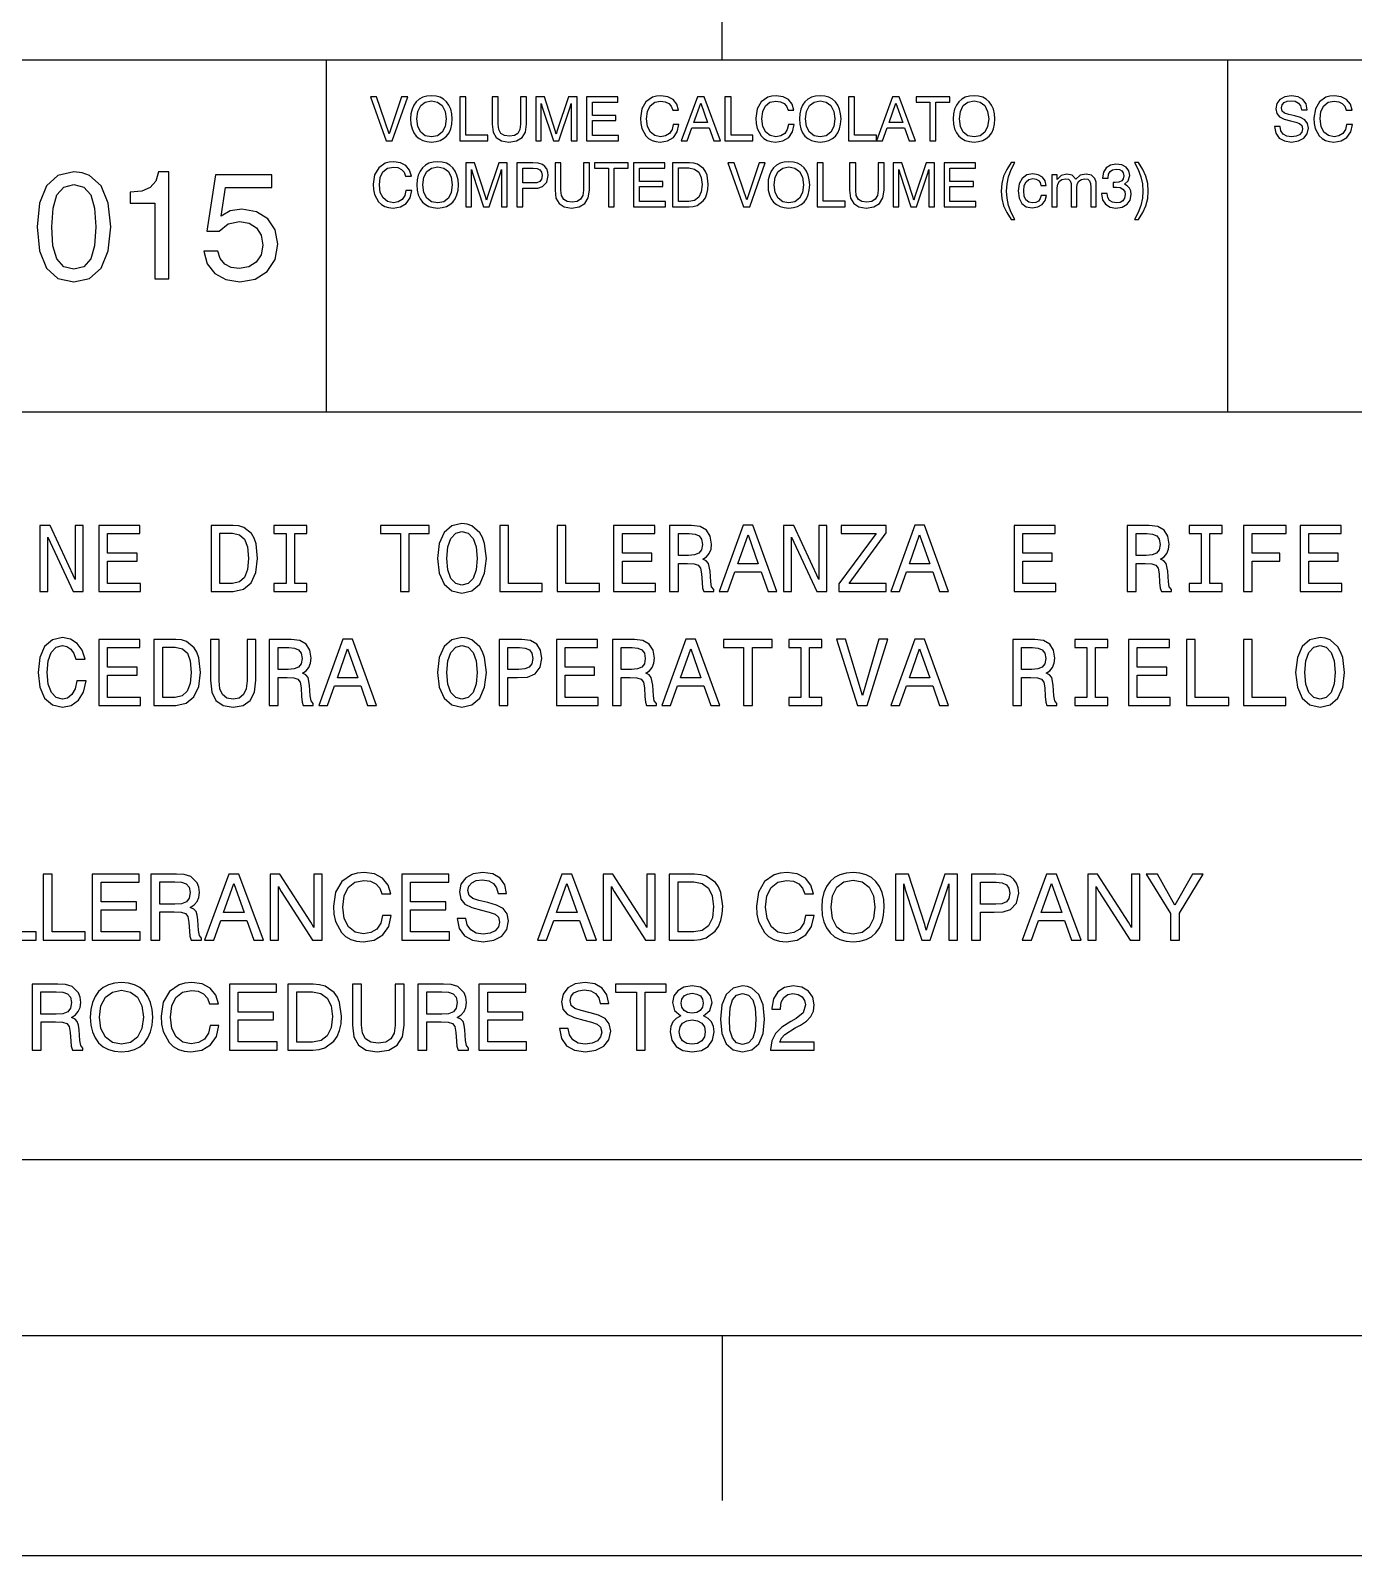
# Model space of a CAD drawing. Extents: x 0 to 420, y 0 to 297.
# Drawn here: x 299.27 to 329.36, y 0 to 34.67 of the extents above; entities that cross this region are included whole.
import ezdxf

# ---------------------------------------------------------------- set-up
doc = ezdxf.new("R2010")
doc.units = 0
doc.layers.get('0').update_dxf_attribs({"linetype": 'CONTINUOUS'})

msp = doc.modelspace()

# ---------------------------------------------------------------- linework, layer by layer
at = {"color": 0}
for p, q in [((315, 34), (315, 67)), ((215, 34), (415, 34)), ((306, 26), (306, 34)), ((326.5, 26), (326.5, 34)), ((215, 26), (359, 26)), ((215, 9), (415, 9)), ((5, 5), (415, 5)), ((215, 5), (415, 5)), ((315, 5), (315, 1.25)), ((0, 0), (420, 0))]:
    msp.add_line(p, q, dxfattribs=at)
for points in [[(307.356, 32.161), (307.498, 32.161), (307.85, 33.161), (307.708, 33.161), (307.428, 32.323), (307.14, 33.161), (307, 33.161)], [(307.914, 32.66), (307.921, 32.54), (307.946, 32.436), (307.986, 32.346), (308.04, 32.271), (308.108, 32.211), (308.189, 32.168), (308.282, 32.143), (308.388, 32.133), (308.492, 32.143), (308.586, 32.168), (308.666, 32.211), (308.734, 32.271), (308.789, 32.346), (308.828, 32.436), (308.851, 32.54), (308.861, 32.66), (308.853, 32.778), (308.828, 32.882), (308.787, 32.973), (308.734, 33.048), (308.666, 33.108), (308.586, 33.151), (308.492, 33.177), (308.388, 33.187), (308.282, 33.177), (308.189, 33.151), (308.108, 33.108), (308.04, 33.048), (307.986, 32.973), (307.946, 32.882), (307.921, 32.778)], [(308.054, 32.66), (308.077, 32.832), (308.143, 32.962), (308.249, 33.041), (308.388, 33.069), (308.526, 33.041), (308.631, 32.962), (308.697, 32.832), (308.72, 32.66), (308.697, 32.486), (308.631, 32.357), (308.526, 32.277), (308.388, 32.251), (308.249, 32.277), (308.143, 32.357), (308.077, 32.486)], [(309.032, 32.161), (309.668, 32.161), (309.668, 32.287), (309.17, 32.287), (309.17, 33.161), (309.032, 33.161)], [(309.771, 32.54), (309.793, 32.361), (309.864, 32.234), (309.981, 32.159), (310.146, 32.133), (310.321, 32.159), (310.449, 32.236), (310.527, 32.362), (310.554, 32.54), (310.554, 33.161), (310.417, 33.161), (310.417, 32.539), (310.401, 32.417), (310.353, 32.332), (310.274, 32.28), (310.161, 32.264), (310.047, 32.28), (309.968, 32.33), (309.921, 32.417), (309.907, 32.539), (309.907, 33.161), (309.771, 33.161)], [(310.887, 33.013), (310.91, 32.926), (311.161, 32.161), (311.289, 32.161), (311.547, 32.926), (311.57, 33.013), (311.57, 32.161), (311.702, 32.161), (311.702, 33.161), (311.508, 33.161), (311.25, 32.396), (311.228, 32.314), (311.204, 32.396), (310.957, 33.161), (310.762, 33.161), (310.762, 32.161), (310.887, 32.161)], [(311.917, 32.161), (312.641, 32.161), (312.641, 32.286), (312.051, 32.286), (312.051, 32.621), (312.586, 32.621), (312.586, 32.738), (312.051, 32.738), (312.051, 33.037), (312.63, 33.037), (312.63, 33.161), (311.917, 33.161)], [(313.886, 32.532), (313.861, 32.417), (313.801, 32.329), (313.712, 32.273), (313.601, 32.254), (313.47, 32.282), (313.37, 32.362), (313.305, 32.49), (313.282, 32.659), (313.303, 32.831), (313.366, 32.959), (313.466, 33.038), (313.602, 33.066), (313.705, 33.052), (313.787, 33.012), (313.844, 32.948), (313.878, 32.86), (314.011, 32.86), (313.971, 32.995), (313.886, 33.098), (313.764, 33.163), (313.608, 33.187), (313.505, 33.177), (313.414, 33.151), (313.268, 33.048), (313.175, 32.887), (313.143, 32.675), (313.15, 32.553), (313.174, 32.444), (313.264, 32.275), (313.328, 32.213), (313.406, 32.169), (313.494, 32.143), (313.594, 32.133), (313.761, 32.161), (313.893, 32.24), (313.981, 32.366), (314.018, 32.532)], [(314.067, 32.161), (314.207, 32.161), (314.314, 32.46), (314.708, 32.46), (314.814, 32.161), (314.961, 32.161), (314.588, 33.161), (314.438, 33.161)], [(314.356, 32.576), (314.513, 33.017), (314.668, 32.576)], [(315.064, 32.161), (315.7, 32.161), (315.7, 32.287), (315.202, 32.287), (315.202, 33.161), (315.064, 33.161)], [(316.508, 32.532), (316.483, 32.417), (316.423, 32.329), (316.334, 32.273), (316.223, 32.254), (316.092, 32.282), (315.992, 32.362), (315.926, 32.49), (315.904, 32.659), (315.925, 32.831), (315.987, 32.959), (316.088, 33.038), (316.224, 33.066), (316.327, 33.052), (316.409, 33.012), (316.466, 32.948), (316.499, 32.86), (316.633, 32.86), (316.592, 32.995), (316.508, 33.098), (316.385, 33.163), (316.229, 33.187), (316.127, 33.177), (316.036, 33.151), (315.89, 33.048), (315.797, 32.887), (315.765, 32.675), (315.772, 32.553), (315.796, 32.444), (315.886, 32.275), (315.95, 32.213), (316.028, 32.169), (316.115, 32.143), (316.216, 32.133), (316.382, 32.161), (316.515, 32.24), (316.602, 32.366), (316.64, 32.532)], [(316.757, 32.66), (316.764, 32.54), (316.789, 32.436), (316.829, 32.346), (316.883, 32.271), (316.951, 32.211), (317.032, 32.168), (317.125, 32.143), (317.231, 32.133), (317.335, 32.143), (317.428, 32.168), (317.509, 32.211), (317.577, 32.271), (317.631, 32.346), (317.67, 32.436), (317.694, 32.54), (317.704, 32.66), (317.695, 32.778), (317.67, 32.882), (317.63, 32.973), (317.577, 33.048), (317.509, 33.108), (317.428, 33.151), (317.335, 33.177), (317.231, 33.187), (317.125, 33.177), (317.032, 33.151), (316.951, 33.108), (316.883, 33.048), (316.829, 32.973), (316.789, 32.882), (316.764, 32.778)], [(316.897, 32.66), (316.919, 32.832), (316.986, 32.962), (317.092, 33.041), (317.231, 33.069), (317.369, 33.041), (317.474, 32.962), (317.54, 32.832), (317.563, 32.66), (317.54, 32.486), (317.474, 32.357), (317.369, 32.277), (317.231, 32.251), (317.092, 32.277), (316.986, 32.357), (316.919, 32.486)], [(317.875, 32.161), (318.51, 32.161), (318.51, 32.287), (318.013, 32.287), (318.013, 33.161), (317.875, 33.161)], [(318.508, 32.161), (318.648, 32.161), (318.755, 32.46), (319.149, 32.46), (319.255, 32.161), (319.402, 32.161), (319.029, 33.161), (318.879, 33.161)], [(318.797, 32.576), (318.954, 33.017), (319.108, 32.576)], [(319.726, 32.161), (319.862, 32.161), (319.862, 33.04), (320.178, 33.04), (320.178, 33.161), (319.41, 33.161), (319.41, 33.04), (319.726, 33.04)], [(320.256, 32.66), (320.263, 32.54), (320.288, 32.436), (320.328, 32.346), (320.382, 32.271), (320.451, 32.211), (320.531, 32.168), (320.624, 32.143), (320.73, 32.133), (320.835, 32.143), (320.928, 32.168), (321.008, 32.211), (321.077, 32.271), (321.131, 32.346), (321.17, 32.436), (321.193, 32.54), (321.203, 32.66), (321.195, 32.778), (321.17, 32.882), (321.129, 32.973), (321.077, 33.048), (321.008, 33.108), (320.928, 33.151), (320.835, 33.177), (320.73, 33.187), (320.624, 33.177), (320.531, 33.151), (320.451, 33.108), (320.382, 33.048), (320.328, 32.973), (320.288, 32.882), (320.263, 32.778)], [(320.396, 32.66), (320.419, 32.832), (320.485, 32.962), (320.591, 33.041), (320.73, 33.069), (320.868, 33.041), (320.974, 32.962), (321.039, 32.832), (321.063, 32.66), (321.039, 32.486), (320.974, 32.357), (320.868, 32.277), (320.73, 32.251), (320.591, 32.277), (320.485, 32.357), (320.419, 32.486)], [(327.561, 32.49), (327.592, 32.337), (327.67, 32.226), (327.791, 32.158), (327.953, 32.134), (328.113, 32.158), (328.234, 32.22), (328.311, 32.319), (328.337, 32.45), (328.315, 32.558), (328.255, 32.64), (328.155, 32.692), (328.026, 32.728), (327.889, 32.76), (327.795, 32.792), (327.739, 32.838), (327.723, 32.914), (327.736, 32.978), (327.781, 33.03), (327.849, 33.062), (327.942, 33.074), (328.037, 33.061), (328.109, 33.02), (328.156, 32.955), (328.179, 32.867), (328.308, 32.867), (328.282, 33.001), (328.211, 33.101), (328.099, 33.165), (327.951, 33.187), (327.802, 33.165), (327.689, 33.104), (327.617, 33.01), (327.593, 32.891), (327.614, 32.781), (327.677, 32.706), (327.782, 32.654), (327.928, 32.614), (328.047, 32.583), (328.133, 32.553), (328.184, 32.507), (328.202, 32.435), (328.184, 32.36), (328.136, 32.301), (328.058, 32.265), (327.952, 32.252), (327.845, 32.268), (327.764, 32.316), (327.711, 32.39), (327.692, 32.49)], [(329.205, 32.532), (329.18, 32.417), (329.12, 32.329), (329.031, 32.273), (328.92, 32.254), (328.789, 32.282), (328.689, 32.362), (328.624, 32.49), (328.602, 32.659), (328.622, 32.831), (328.685, 32.959), (328.785, 33.038), (328.921, 33.066), (329.024, 33.052), (329.106, 33.012), (329.163, 32.948), (329.197, 32.86), (329.33, 32.86), (329.29, 32.995), (329.205, 33.098), (329.083, 33.163), (328.927, 33.187), (328.824, 33.177), (328.734, 33.151), (328.588, 33.048), (328.494, 32.887), (328.462, 32.675), (328.469, 32.553), (328.493, 32.444), (328.583, 32.275), (328.647, 32.213), (328.725, 32.169), (328.813, 32.143), (328.913, 32.133), (329.08, 32.161), (329.212, 32.24), (329.3, 32.366), (329.337, 32.532)], [(307.807, 31.032), (307.782, 30.917), (307.722, 30.829), (307.633, 30.773), (307.522, 30.754), (307.391, 30.782), (307.291, 30.862), (307.225, 30.99), (307.203, 31.159), (307.224, 31.331), (307.286, 31.459), (307.387, 31.538), (307.523, 31.566), (307.626, 31.552), (307.708, 31.512), (307.765, 31.448), (307.798, 31.36), (307.932, 31.36), (307.892, 31.495), (307.807, 31.598), (307.684, 31.663), (307.529, 31.687), (307.426, 31.677), (307.335, 31.651), (307.189, 31.548), (307.096, 31.387), (307.064, 31.175), (307.071, 31.053), (307.095, 30.944), (307.185, 30.775), (307.249, 30.713), (307.327, 30.669), (307.414, 30.643), (307.515, 30.633), (307.681, 30.661), (307.814, 30.74), (307.901, 30.866), (307.939, 31.032)], [(308.056, 31.16), (308.063, 31.04), (308.088, 30.936), (308.128, 30.846), (308.182, 30.771), (308.25, 30.711), (308.331, 30.668), (308.424, 30.643), (308.53, 30.633), (308.634, 30.643), (308.727, 30.668), (308.808, 30.711), (308.876, 30.771), (308.93, 30.846), (308.969, 30.936), (308.993, 31.04), (309.003, 31.16), (308.994, 31.278), (308.969, 31.382), (308.929, 31.473), (308.876, 31.548), (308.808, 31.608), (308.727, 31.651), (308.634, 31.677), (308.53, 31.687), (308.424, 31.677), (308.331, 31.651), (308.25, 31.608), (308.182, 31.548), (308.128, 31.473), (308.088, 31.382), (308.063, 31.278)], [(308.196, 31.16), (308.218, 31.332), (308.285, 31.462), (308.391, 31.541), (308.53, 31.569), (308.668, 31.541), (308.773, 31.462), (308.839, 31.332), (308.862, 31.16), (308.839, 30.986), (308.773, 30.857), (308.668, 30.777), (308.53, 30.751), (308.391, 30.777), (308.285, 30.857), (308.218, 30.986)], [(309.299, 31.513), (309.321, 31.426), (309.573, 30.661), (309.701, 30.661), (309.958, 31.426), (309.982, 31.513), (309.982, 30.661), (310.114, 30.661), (310.114, 31.661), (309.919, 31.661), (309.662, 30.896), (309.64, 30.814), (309.616, 30.896), (309.369, 31.661), (309.174, 31.661), (309.174, 30.661), (309.299, 30.661)], [(310.328, 30.661), (310.465, 30.661), (310.465, 31.082), (310.67, 31.082), (310.807, 31.088), (310.915, 31.122), (311.01, 31.223), (311.043, 31.371), (311.033, 31.453), (311.01, 31.524), (310.969, 31.581), (310.917, 31.623), (310.814, 31.654), (310.697, 31.661), (310.328, 31.661)], [(311.199, 31.04), (311.221, 30.861), (311.292, 30.734), (311.409, 30.659), (311.574, 30.633), (311.75, 30.659), (311.878, 30.736), (311.956, 30.862), (311.982, 31.04), (311.982, 31.661), (311.846, 31.661), (311.846, 31.039), (311.829, 30.917), (311.782, 30.832), (311.702, 30.78), (311.59, 30.764), (311.476, 30.78), (311.396, 30.83), (311.349, 30.917), (311.335, 31.039), (311.335, 31.661), (311.199, 31.661)], [(312.412, 30.661), (312.548, 30.661), (312.548, 31.54), (312.864, 31.54), (312.864, 31.661), (312.096, 31.661), (312.096, 31.54), (312.412, 31.54)], [(312.985, 30.661), (313.709, 30.661), (313.709, 30.786), (313.12, 30.786), (313.12, 31.121), (313.654, 31.121), (313.654, 31.238), (313.12, 31.238), (313.12, 31.537), (313.698, 31.537), (313.698, 31.661), (312.985, 31.661)], [(313.873, 30.661), (314.249, 30.661), (314.345, 30.669), (314.431, 30.694), (314.569, 30.794), (314.619, 30.868), (314.655, 30.955), (314.677, 31.058), (314.686, 31.175), (314.656, 31.382), (314.622, 31.466), (314.574, 31.535), (314.44, 31.629), (314.353, 31.652), (314.255, 31.661), (313.873, 31.661)], [(315.487, 30.661), (315.629, 30.661), (315.981, 31.661), (315.839, 31.661), (315.559, 30.823), (315.271, 31.661), (315.131, 31.661)], [(316.044, 31.16), (316.051, 31.04), (316.077, 30.936), (316.117, 30.846), (316.171, 30.771), (316.239, 30.711), (316.32, 30.668), (316.413, 30.643), (316.519, 30.633), (316.623, 30.643), (316.716, 30.668), (316.797, 30.711), (316.865, 30.771), (316.919, 30.846), (316.958, 30.936), (316.982, 31.04), (316.992, 31.16), (316.983, 31.278), (316.958, 31.382), (316.918, 31.473), (316.865, 31.548), (316.797, 31.608), (316.716, 31.651), (316.623, 31.677), (316.519, 31.687), (316.413, 31.677), (316.32, 31.651), (316.239, 31.608), (316.171, 31.548), (316.117, 31.473), (316.077, 31.382), (316.051, 31.278)], [(316.185, 31.16), (316.207, 31.332), (316.274, 31.462), (316.38, 31.541), (316.519, 31.569), (316.656, 31.541), (316.762, 31.462), (316.828, 31.332), (316.851, 31.16), (316.828, 30.986), (316.762, 30.857), (316.656, 30.777), (316.519, 30.751), (316.38, 30.777), (316.274, 30.857), (316.207, 30.986)], [(317.163, 30.661), (317.798, 30.661), (317.798, 30.787), (317.3, 30.787), (317.3, 31.661), (317.163, 31.661)], [(317.901, 31.04), (317.923, 30.861), (317.994, 30.734), (318.111, 30.659), (318.277, 30.633), (318.452, 30.659), (318.58, 30.736), (318.658, 30.862), (318.684, 31.04), (318.684, 31.661), (318.548, 31.661), (318.548, 31.039), (318.531, 30.917), (318.484, 30.832), (318.405, 30.78), (318.292, 30.764), (318.178, 30.78), (318.099, 30.83), (318.051, 30.917), (318.038, 31.039), (318.038, 31.661), (317.901, 31.661)], [(319.018, 31.513), (319.04, 31.426), (319.292, 30.661), (319.42, 30.661), (319.677, 31.426), (319.701, 31.513), (319.701, 30.661), (319.833, 30.661), (319.833, 31.661), (319.638, 31.661), (319.381, 30.896), (319.359, 30.814), (319.335, 30.896), (319.088, 31.661), (318.893, 31.661), (318.893, 30.661), (319.018, 30.661)], [(320.047, 30.661), (320.772, 30.661), (320.772, 30.786), (320.182, 30.786), (320.182, 31.121), (320.716, 31.121), (320.716, 31.238), (320.182, 31.238), (320.182, 31.537), (320.761, 31.537), (320.761, 31.661), (320.047, 31.661)], [(321.573, 30.373), (321.661, 30.373), (321.577, 30.534), (321.517, 30.694), (321.481, 30.855), (321.47, 31.021), (321.481, 31.185), (321.517, 31.346), (321.577, 31.508), (321.661, 31.669), (321.573, 31.669), (321.473, 31.513), (321.402, 31.355), (321.359, 31.192), (321.346, 31.021), (321.36, 30.848), (321.402, 30.686), (321.473, 30.529)], [(323.633, 30.964), (323.633, 30.957), (323.655, 30.822), (323.72, 30.72), (323.823, 30.656), (323.958, 30.633), (324.103, 30.655), (324.211, 30.718), (324.281, 30.814), (324.306, 30.94), (324.295, 31.022), (324.266, 31.089), (324.216, 31.14), (324.149, 31.178), (324.239, 31.253), (324.27, 31.373), (324.249, 31.481), (324.189, 31.563), (324.09, 31.615), (323.958, 31.633), (323.833, 31.611), (323.737, 31.548), (323.676, 31.449), (323.655, 31.32), (323.655, 31.313), (323.779, 31.313), (323.79, 31.402), (323.825, 31.466), (323.883, 31.505), (323.965, 31.519), (324.038, 31.508), (324.092, 31.478), (324.124, 31.431), (324.136, 31.367), (324.124, 31.296), (324.088, 31.25), (324.025, 31.224), (323.939, 31.217), (323.897, 31.218), (323.897, 31.108), (323.967, 31.111), (324.054, 31.099), (324.118, 31.065), (324.157, 31.011), (324.171, 30.94), (324.156, 30.86), (324.117, 30.8), (324.051, 30.762), (323.967, 30.75), (323.879, 30.764), (323.815, 30.804), (323.775, 30.872), (323.759, 30.964)], [(324.469, 30.373), (324.567, 30.529), (324.638, 30.686), (324.68, 30.848), (324.694, 31.021), (324.68, 31.192), (324.638, 31.355), (324.567, 31.513), (324.469, 31.669), (324.381, 31.669), (324.463, 31.508), (324.523, 31.346), (324.559, 31.185), (324.572, 31.021), (324.559, 30.855), (324.523, 30.694), (324.463, 30.534), (324.381, 30.373)], [(299.419, 30.205), (299.472, 29.659), (299.631, 29.27), (299.892, 29.033), (300.254, 28.957), (300.612, 29.033), (300.876, 29.27), (301.036, 29.659), (301.092, 30.205), (301.036, 30.748), (300.876, 31.137), (300.612, 31.373), (300.445, 31.436), (300.254, 31.457), (299.892, 31.377), (299.631, 31.137), (299.472, 30.748)], [(302.1, 29.026), (302.417, 29.026), (302.417, 31.457), (302.18, 31.457), (302.118, 31.245), (301.992, 31.102), (301.801, 31.019), (301.537, 30.991), (301.537, 30.744), (302.1, 30.744)], [(303.213, 29.656), (303.289, 29.367), (303.463, 29.148), (303.714, 29.009), (304.03, 28.957), (304.381, 29.019), (304.652, 29.19), (304.83, 29.461), (304.892, 29.809), (304.833, 30.136), (304.666, 30.386), (304.409, 30.549), (304.072, 30.608), (303.811, 30.567), (303.606, 30.452), (303.703, 31.102), (304.76, 31.102), (304.76, 31.387), (303.474, 31.387), (303.282, 30.108), (303.561, 30.108), (303.762, 30.271), (304.02, 30.33), (304.242, 30.292), (304.409, 30.184), (304.517, 30.014), (304.555, 29.791), (304.513, 29.572), (304.405, 29.402), (304.235, 29.294), (304.016, 29.256), (303.832, 29.28), (303.689, 29.36), (303.585, 29.485), (303.533, 29.656)], [(310.465, 31.203), (310.465, 31.538), (310.702, 31.538), (310.793, 31.529), (310.855, 31.501), (310.893, 31.449), (310.905, 31.371), (310.893, 31.289), (310.854, 31.238), (310.787, 31.21), (310.693, 31.203)], [(314.243, 31.545), (314.373, 31.52), (314.467, 31.448), (314.526, 31.33), (314.547, 31.168), (314.527, 31), (314.469, 30.879), (314.374, 30.807), (314.243, 30.783), (314.01, 30.783), (314.01, 31.545)], [(322.253, 31.146), (322.374, 31.146), (322.349, 31.255), (322.286, 31.339), (322.191, 31.392), (322.067, 31.412), (321.928, 31.385), (321.822, 31.309), (321.755, 31.186), (321.733, 31.022), (321.754, 30.86), (321.818, 30.74), (321.919, 30.663), (322.053, 30.638), (322.182, 30.658), (322.281, 30.713), (322.346, 30.803), (322.376, 30.922), (322.259, 30.922), (322.235, 30.847), (322.195, 30.793), (322.135, 30.759), (322.058, 30.75), (321.974, 30.766), (321.911, 30.821), (321.872, 30.907), (321.86, 31.026), (321.873, 31.145), (321.914, 31.231), (321.979, 31.284), (322.067, 31.302), (322.142, 31.291), (322.199, 31.26), (322.236, 31.211)], [(323.387, 30.661), (323.509, 30.661), (323.509, 31.118), (323.505, 31.223), (323.48, 31.307), (323.401, 31.38), (323.277, 31.406), (323.146, 31.378), (323.043, 31.292), (322.96, 31.378), (322.844, 31.406), (322.714, 31.376), (322.618, 31.285), (322.618, 31.388), (322.501, 31.388), (322.501, 30.661), (322.623, 30.661), (322.623, 31.09), (322.636, 31.178), (322.672, 31.243), (322.73, 31.284), (322.809, 31.299), (322.876, 31.287), (322.917, 31.252), (322.937, 31.192), (322.943, 31.108), (322.943, 30.661), (323.067, 30.661), (323.067, 31.09), (323.079, 31.178), (323.115, 31.245), (323.174, 31.285), (323.253, 31.299), (323.32, 31.287), (323.36, 31.252), (323.381, 31.192), (323.387, 31.108)], [(299.753, 30.205), (299.781, 30.629), (299.868, 30.932), (300.024, 31.109), (300.254, 31.172), (300.483, 31.109), (300.64, 30.932), (300.727, 30.629), (300.755, 30.205), (300.727, 29.777), (300.64, 29.478), (300.483, 29.298), (300.254, 29.242), (300.024, 29.298), (299.868, 29.478), (299.777, 29.777)], [(299.482, 21.919), (299.661, 21.919), (299.661, 23.148), (300.236, 21.919), (300.468, 21.919), (300.468, 23.419), (300.286, 23.419), (300.286, 22.189), (299.718, 23.419), (299.482, 23.419)], [(300.822, 21.919), (301.773, 21.919), (301.773, 22.1), (301.021, 22.1), (301.021, 22.608), (301.691, 22.608), (301.691, 22.787), (301.021, 22.787), (301.021, 23.237), (301.756, 23.237), (301.756, 23.419), (300.822, 23.419)], [(303.876, 23.419), (303.377, 23.419), (303.377, 21.919), (303.876, 21.919), (304.112, 21.966), (304.287, 22.111), (304.395, 22.347), (304.434, 22.669), (304.399, 22.997), (304.356, 23.127), (304.295, 23.231), (304.12, 23.371), (304.006, 23.406)], [(303.861, 23.239), (304.025, 23.207), (304.138, 23.107), (304.205, 22.93), (304.226, 22.669), (304.202, 22.416), (304.135, 22.238), (304.021, 22.133), (303.861, 22.098), (303.578, 22.098), (303.578, 23.239)], [(305.08, 22.1), (304.803, 22.1), (304.803, 21.919), (305.555, 21.919), (305.555, 22.1), (305.279, 22.1), (305.279, 23.237), (305.555, 23.237), (305.555, 23.419), (304.803, 23.419), (304.803, 23.237), (305.08, 23.237)], [(307.682, 21.919), (307.881, 21.919), (307.881, 23.237), (308.335, 23.237), (308.335, 23.419), (307.226, 23.419), (307.226, 23.237), (307.682, 23.237)], [(308.527, 22.669), (308.566, 22.331), (308.679, 22.083), (308.854, 21.929), (309.083, 21.878), (309.31, 21.929), (309.487, 22.083), (309.597, 22.331), (309.638, 22.669), (309.597, 23.004), (309.55, 23.14), (309.487, 23.252), (309.31, 23.406), (309.202, 23.445), (309.083, 23.46), (308.852, 23.406), (308.677, 23.254), (308.566, 23.006)], [(308.735, 22.669), (308.759, 22.93), (308.83, 23.122), (308.94, 23.239), (309.083, 23.28), (309.223, 23.239), (309.334, 23.12), (309.405, 22.928), (309.431, 22.669), (309.405, 22.407), (309.334, 22.215), (309.223, 22.098), (309.083, 22.059), (308.94, 22.098), (308.83, 22.215), (308.759, 22.405)], [(309.945, 21.919), (310.909, 21.919), (310.909, 22.1), (310.144, 22.1), (310.144, 23.419), (309.945, 23.419)], [(311.246, 21.919), (312.21, 21.919), (312.21, 22.1), (311.445, 22.1), (311.445, 23.419), (311.246, 23.419)], [(312.532, 21.919), (313.483, 21.919), (313.483, 22.1), (312.731, 22.1), (312.731, 22.608), (313.401, 22.608), (313.401, 22.787), (312.731, 22.787), (312.731, 23.237), (313.466, 23.237), (313.466, 23.419), (312.532, 23.419)], [(313.805, 21.919), (314.006, 21.919), (314.006, 22.552), (314.212, 22.552), (314.363, 22.545), (314.458, 22.515), (314.51, 22.444), (314.532, 22.316), (314.543, 22.122), (314.555, 21.994), (314.581, 21.919), (314.808, 21.919), (314.808, 21.96), (314.759, 22.02), (314.741, 22.133), (314.726, 22.375), (314.689, 22.554), (314.64, 22.61), (314.562, 22.651), (314.648, 22.705), (314.709, 22.781), (314.748, 22.876), (314.761, 22.991), (314.731, 23.172), (314.644, 23.308), (314.501, 23.39), (314.307, 23.419), (313.805, 23.419)], [(314.251, 23.235), (314.383, 23.222), (314.475, 23.181), (314.534, 23.105), (314.553, 22.986), (314.532, 22.861), (314.473, 22.785), (314.374, 22.746), (314.238, 22.736), (314.006, 22.736), (314.006, 23.235)], [(314.932, 21.919), (315.13, 21.919), (315.288, 22.36), (315.887, 22.36), (316.045, 21.919), (316.248, 21.919), (315.699, 23.421), (315.478, 23.421)], [(316.397, 21.919), (316.576, 21.919), (316.576, 23.148), (317.151, 21.919), (317.383, 21.919), (317.383, 23.419), (317.201, 23.419), (317.201, 22.189), (316.633, 23.419), (316.397, 23.419)], [(317.653, 21.919), (318.729, 21.919), (318.729, 22.1), (317.89, 22.1), (318.729, 23.248), (318.729, 23.419), (317.711, 23.419), (317.711, 23.237), (318.504, 23.237), (317.653, 22.091)], [(318.835, 21.919), (319.034, 21.919), (319.192, 22.36), (319.79, 22.36), (319.948, 21.919), (320.151, 21.919), (319.602, 23.421), (319.382, 23.421)], [(321.64, 21.919), (322.591, 21.919), (322.591, 22.1), (321.839, 22.1), (321.839, 22.608), (322.509, 22.608), (322.509, 22.787), (321.839, 22.787), (321.839, 23.237), (322.574, 23.237), (322.574, 23.419), (321.64, 23.419)], [(324.215, 21.919), (324.416, 21.919), (324.416, 22.552), (324.621, 22.552), (324.772, 22.545), (324.867, 22.515), (324.919, 22.444), (324.941, 22.316), (324.952, 22.122), (324.965, 21.994), (324.991, 21.919), (325.218, 21.919), (325.218, 21.96), (325.168, 22.02), (325.151, 22.133), (325.135, 22.375), (325.099, 22.554), (325.049, 22.61), (324.971, 22.651), (325.058, 22.705), (325.118, 22.781), (325.157, 22.876), (325.17, 22.991), (325.14, 23.172), (325.053, 23.308), (324.911, 23.39), (324.716, 23.419), (324.215, 23.419)], [(324.66, 23.235), (324.792, 23.222), (324.885, 23.181), (324.943, 23.105), (324.963, 22.986), (324.941, 22.861), (324.883, 22.785), (324.783, 22.746), (324.647, 22.736), (324.416, 22.736), (324.416, 23.235)], [(325.898, 22.1), (325.622, 22.1), (325.622, 21.919), (326.374, 21.919), (326.374, 22.1), (326.097, 22.1), (326.097, 23.237), (326.374, 23.237), (326.374, 23.419), (325.622, 23.419), (325.622, 23.237), (325.898, 23.237)], [(326.856, 21.919), (327.057, 21.919), (327.057, 22.608), (327.688, 22.608), (327.688, 22.787), (327.057, 22.787), (327.057, 23.237), (327.833, 23.237), (327.833, 23.419), (326.856, 23.419)], [(328.146, 21.919), (329.097, 21.919), (329.097, 22.1), (328.345, 22.1), (328.345, 22.608), (329.015, 22.608), (329.015, 22.787), (328.345, 22.787), (328.345, 23.237), (329.08, 23.237), (329.08, 23.419), (328.146, 23.419)], [(315.357, 22.543), (315.589, 23.205), (315.82, 22.543)], [(319.261, 22.543), (319.492, 23.205), (319.723, 22.543)], [(300.325, 19.885), (300.282, 19.703), (300.21, 19.573), (300.111, 19.494), (299.994, 19.468), (299.854, 19.506), (299.744, 19.623), (299.67, 19.813), (299.646, 20.077), (299.67, 20.339), (299.741, 20.531), (299.852, 20.648), (299.994, 20.689), (300.098, 20.667), (300.187, 20.607), (300.256, 20.509), (300.303, 20.375), (300.509, 20.375), (300.444, 20.581), (300.331, 20.736), (300.178, 20.834), (299.994, 20.868), (299.765, 20.814), (299.59, 20.663), (299.478, 20.414), (299.439, 20.077), (299.478, 19.74), (299.59, 19.491), (299.765, 19.338), (299.994, 19.286), (300.195, 19.327), (300.357, 19.442), (300.472, 19.63), (300.532, 19.885)], [(300.822, 19.327), (301.773, 19.327), (301.773, 19.509), (301.021, 19.509), (301.021, 20.017), (301.691, 20.017), (301.691, 20.196), (301.021, 20.196), (301.021, 20.646), (301.756, 20.646), (301.756, 20.827), (300.822, 20.827)], [(302.575, 20.827), (302.076, 20.827), (302.076, 19.327), (302.575, 19.327), (302.811, 19.375), (302.986, 19.519), (303.094, 19.755), (303.133, 20.077), (303.098, 20.406), (303.055, 20.535), (302.994, 20.639), (302.819, 20.78), (302.705, 20.814)], [(303.362, 19.898), (303.392, 19.628), (303.487, 19.435), (303.647, 19.325), (303.878, 19.286), (304.107, 19.325), (304.267, 19.435), (304.362, 19.625), (304.395, 19.898), (304.395, 20.827), (304.194, 20.827), (304.194, 19.887), (304.174, 19.703), (304.116, 19.571), (304.017, 19.494), (303.878, 19.468), (303.736, 19.494), (303.636, 19.571), (303.578, 19.701), (303.561, 19.887), (303.561, 20.827), (303.362, 20.827)], [(304.697, 19.327), (304.898, 19.327), (304.898, 19.96), (305.104, 19.96), (305.255, 19.954), (305.35, 19.924), (305.402, 19.852), (305.424, 19.725), (305.434, 19.53), (305.447, 19.403), (305.473, 19.327), (305.7, 19.327), (305.7, 19.368), (305.651, 19.429), (305.633, 19.541), (305.618, 19.783), (305.581, 19.963), (305.532, 20.019), (305.454, 20.06), (305.54, 20.114), (305.601, 20.189), (305.64, 20.285), (305.653, 20.399), (305.622, 20.581), (305.536, 20.717), (305.393, 20.799), (305.199, 20.827), (304.697, 20.827)], [(305.823, 19.327), (306.022, 19.327), (306.18, 19.768), (306.779, 19.768), (306.937, 19.327), (307.14, 19.327), (306.591, 20.829), (306.37, 20.829)], [(308.527, 20.077), (308.566, 19.74), (308.679, 19.491), (308.854, 19.338), (309.083, 19.286), (309.31, 19.338), (309.487, 19.491), (309.597, 19.74), (309.638, 20.077), (309.597, 20.412), (309.55, 20.548), (309.487, 20.661), (309.31, 20.814), (309.202, 20.853), (309.083, 20.868), (308.852, 20.814), (308.677, 20.663), (308.566, 20.414)], [(309.928, 19.327), (310.127, 19.327), (310.127, 19.96), (310.347, 19.96), (310.57, 19.971), (310.747, 20.047), (310.862, 20.194), (310.901, 20.395), (310.87, 20.581), (310.784, 20.717), (310.641, 20.799), (310.447, 20.827), (309.928, 20.827)], [(311.231, 19.327), (312.182, 19.327), (312.182, 19.509), (311.43, 19.509), (311.43, 20.017), (312.1, 20.017), (312.1, 20.196), (311.43, 20.196), (311.43, 20.646), (312.165, 20.646), (312.165, 20.827), (311.231, 20.827)], [(312.504, 19.327), (312.705, 19.327), (312.705, 19.96), (312.911, 19.96), (313.062, 19.954), (313.157, 19.924), (313.209, 19.852), (313.231, 19.725), (313.241, 19.53), (313.254, 19.403), (313.28, 19.327), (313.507, 19.327), (313.507, 19.368), (313.457, 19.429), (313.44, 19.541), (313.425, 19.783), (313.388, 19.963), (313.339, 20.019), (313.261, 20.06), (313.347, 20.114), (313.408, 20.189), (313.447, 20.285), (313.46, 20.399), (313.429, 20.581), (313.343, 20.717), (313.2, 20.799), (313.006, 20.827), (312.504, 20.827)], [(313.63, 19.327), (313.829, 19.327), (313.987, 19.768), (314.586, 19.768), (314.743, 19.327), (314.947, 19.327), (314.398, 20.829), (314.177, 20.829)], [(315.489, 19.327), (315.688, 19.327), (315.688, 20.646), (316.142, 20.646), (316.142, 20.827), (315.033, 20.827), (315.033, 20.646), (315.489, 20.646)], [(316.79, 19.509), (316.514, 19.509), (316.514, 19.327), (317.266, 19.327), (317.266, 19.509), (316.989, 19.509), (316.989, 20.646), (317.266, 20.646), (317.266, 20.827), (316.514, 20.827), (316.514, 20.646), (316.79, 20.646)], [(318.567, 20.829), (318.191, 19.552), (317.804, 20.829), (317.599, 20.829), (318.083, 19.327), (318.299, 19.327), (318.772, 20.829)], [(318.835, 19.327), (319.034, 19.327), (319.192, 19.768), (319.79, 19.768), (319.948, 19.327), (320.151, 19.327), (319.602, 20.829), (319.382, 20.829)], [(321.612, 19.327), (321.813, 19.327), (321.813, 19.96), (322.019, 19.96), (322.17, 19.954), (322.265, 19.924), (322.317, 19.852), (322.339, 19.725), (322.349, 19.53), (322.362, 19.403), (322.388, 19.327), (322.615, 19.327), (322.615, 19.368), (322.566, 19.429), (322.548, 19.541), (322.533, 19.783), (322.496, 19.963), (322.447, 20.019), (322.369, 20.06), (322.455, 20.114), (322.516, 20.189), (322.555, 20.285), (322.568, 20.399), (322.537, 20.581), (322.451, 20.717), (322.308, 20.799), (322.114, 20.827), (321.612, 20.827)], [(323.296, 19.509), (323.019, 19.509), (323.019, 19.327), (323.772, 19.327), (323.772, 19.509), (323.495, 19.509), (323.495, 20.646), (323.772, 20.646), (323.772, 20.827), (323.019, 20.827), (323.019, 20.646), (323.296, 20.646)], [(324.243, 19.327), (325.194, 19.327), (325.194, 19.509), (324.442, 19.509), (324.442, 20.017), (325.112, 20.017), (325.112, 20.196), (324.442, 20.196), (324.442, 20.646), (325.177, 20.646), (325.177, 20.827), (324.243, 20.827)], [(325.559, 19.327), (326.523, 19.327), (326.523, 19.509), (325.758, 19.509), (325.758, 20.827), (325.559, 20.827)], [(326.86, 19.327), (327.824, 19.327), (327.824, 19.509), (327.059, 19.509), (327.059, 20.827), (326.86, 20.827)], [(328.045, 20.077), (328.084, 19.74), (328.196, 19.491), (328.371, 19.338), (328.6, 19.286), (328.827, 19.338), (329.004, 19.491), (329.115, 19.74), (329.156, 20.077), (329.115, 20.412), (329.067, 20.548), (329.004, 20.661), (328.827, 20.814), (328.719, 20.853), (328.6, 20.868), (328.369, 20.814), (328.194, 20.663), (328.084, 20.414)], [(302.56, 20.648), (302.724, 20.615), (302.836, 20.516), (302.903, 20.339), (302.925, 20.077), (302.901, 19.824), (302.834, 19.647), (302.72, 19.541), (302.56, 19.506), (302.277, 19.506), (302.277, 20.648)], [(305.143, 20.643), (305.275, 20.63), (305.367, 20.589), (305.426, 20.514), (305.445, 20.395), (305.424, 20.269), (305.365, 20.194), (305.266, 20.155), (305.13, 20.144), (304.898, 20.144), (304.898, 20.643)], [(306.249, 19.952), (306.481, 20.613), (306.712, 19.952)], [(308.735, 20.077), (308.759, 20.339), (308.83, 20.531), (308.94, 20.648), (309.083, 20.689), (309.223, 20.648), (309.334, 20.529), (309.405, 20.336), (309.431, 20.077), (309.405, 19.816), (309.334, 19.623), (309.223, 19.506), (309.083, 19.468), (308.94, 19.506), (308.83, 19.623), (308.759, 19.813)], [(310.393, 20.643), (310.522, 20.63), (310.617, 20.589), (310.674, 20.514), (310.693, 20.395), (310.671, 20.269), (310.613, 20.194), (310.514, 20.155), (310.378, 20.144), (310.127, 20.144), (310.127, 20.643)], [(312.95, 20.643), (313.081, 20.63), (313.174, 20.589), (313.233, 20.514), (313.252, 20.395), (313.231, 20.269), (313.172, 20.194), (313.073, 20.155), (312.937, 20.144), (312.705, 20.144), (312.705, 20.643)], [(314.056, 19.952), (314.287, 20.613), (314.519, 19.952)], [(319.261, 19.952), (319.492, 20.613), (319.723, 19.952)], [(322.058, 20.643), (322.189, 20.63), (322.282, 20.589), (322.341, 20.514), (322.36, 20.395), (322.339, 20.269), (322.28, 20.194), (322.181, 20.155), (322.045, 20.144), (321.813, 20.144), (321.813, 20.643)], [(328.252, 20.077), (328.276, 20.339), (328.347, 20.531), (328.457, 20.648), (328.6, 20.689), (328.741, 20.648), (328.851, 20.529), (328.922, 20.336), (328.948, 20.077), (328.922, 19.816), (328.851, 19.623), (328.741, 19.506), (328.6, 19.468), (328.457, 19.506), (328.347, 19.623), (328.276, 19.813)], [(298.441, 13.991), (299.394, 13.991), (299.394, 14.181), (298.647, 14.181), (298.647, 15.491), (298.441, 15.491)], [(299.557, 13.991), (300.51, 13.991), (300.51, 14.181), (299.764, 14.181), (299.764, 15.491), (299.557, 15.491)], [(300.673, 13.991), (301.76, 13.991), (301.76, 14.179), (300.876, 14.179), (300.876, 14.682), (301.677, 14.682), (301.677, 14.857), (300.876, 14.857), (300.876, 15.305), (301.743, 15.305), (301.743, 15.491), (300.673, 15.491)], [(302.006, 15.491), (302.006, 13.991), (302.209, 13.991), (302.209, 14.634), (302.538, 14.634), (302.697, 14.627), (302.795, 14.596), (302.849, 14.525), (302.872, 14.394), (302.885, 14.197), (302.895, 14.079), (302.924, 13.991), (303.16, 13.991), (303.16, 14.033), (303.11, 14.093), (303.091, 14.208), (303.074, 14.454), (303.06, 14.558), (303.033, 14.64), (302.983, 14.696), (302.903, 14.734), (302.991, 14.79), (303.056, 14.867), (303.095, 14.961), (303.11, 15.076), (303.095, 15.193), (303.06, 15.295), (302.916, 15.439), (302.764, 15.483), (302.588, 15.491)], [(302.207, 15.316), (302.555, 15.316), (302.703, 15.305), (302.812, 15.268), (302.876, 15.195), (302.899, 15.072), (302.876, 14.944), (302.814, 14.863), (302.705, 14.819), (302.555, 14.807), (302.207, 14.807)], [(303.225, 13.991), (303.435, 13.991), (303.596, 14.439), (304.186, 14.439), (304.345, 13.991), (304.566, 13.991), (304.007, 15.491), (303.782, 15.491)], [(303.659, 14.615), (303.894, 15.276), (304.126, 14.615)], [(304.718, 13.991), (304.912, 13.991), (304.912, 15.207), (304.969, 15.097), (305.684, 13.991), (305.905, 13.991), (305.905, 15.491), (305.711, 15.491), (305.711, 14.275), (305.643, 14.402), (304.942, 15.491), (304.718, 15.491)], [(307.274, 14.548), (307.236, 14.375), (307.147, 14.243), (307.013, 14.16), (306.846, 14.131), (306.65, 14.172), (306.5, 14.293), (306.402, 14.485), (306.369, 14.738), (306.4, 14.997), (306.494, 15.188), (306.644, 15.307), (306.848, 15.349), (307.003, 15.328), (307.126, 15.268), (307.211, 15.172), (307.261, 15.04), (307.462, 15.04), (307.401, 15.243), (307.274, 15.397), (307.09, 15.495), (306.857, 15.531), (306.702, 15.516), (306.567, 15.476), (306.348, 15.322), (306.208, 15.08), (306.16, 14.763), (306.17, 14.579), (306.206, 14.417), (306.341, 14.162), (306.437, 14.07), (306.554, 14.003), (306.686, 13.964), (306.836, 13.949), (307.086, 13.991), (307.284, 14.11), (307.416, 14.3), (307.472, 14.548)], [(307.712, 13.991), (308.799, 13.991), (308.799, 14.179), (307.914, 14.179), (307.914, 14.682), (308.716, 14.682), (308.716, 14.857), (307.914, 14.857), (307.914, 15.305), (308.782, 15.305), (308.782, 15.491), (307.712, 15.491)], [(308.976, 14.485), (309.022, 14.256), (309.139, 14.089), (309.321, 13.987), (309.565, 13.951), (309.805, 13.987), (309.986, 14.081), (310.101, 14.229), (310.14, 14.425), (310.107, 14.588), (310.017, 14.711), (309.867, 14.788), (309.673, 14.842), (309.469, 14.89), (309.327, 14.938), (309.243, 15.007), (309.218, 15.122), (309.239, 15.218), (309.306, 15.295), (309.408, 15.343), (309.548, 15.362), (309.69, 15.341), (309.798, 15.28), (309.869, 15.182), (309.903, 15.051), (310.097, 15.051), (310.057, 15.251), (309.951, 15.401), (309.784, 15.497), (309.56, 15.531), (309.337, 15.497), (309.168, 15.405), (309.06, 15.266), (309.024, 15.086), (309.056, 14.921), (309.15, 14.809), (309.308, 14.732), (309.527, 14.671), (309.704, 14.625), (309.834, 14.579), (309.911, 14.51), (309.938, 14.402), (309.911, 14.289), (309.838, 14.202), (309.721, 14.147), (309.563, 14.129), (309.402, 14.152), (309.281, 14.225), (309.202, 14.335), (309.172, 14.485)], [(310.798, 13.991), (311.008, 13.991), (311.169, 14.439), (311.759, 14.439), (311.918, 13.991), (312.139, 13.991), (311.58, 15.491), (311.355, 15.491)], [(311.232, 14.615), (311.467, 15.276), (311.699, 14.615)], [(312.291, 13.991), (312.485, 13.991), (312.485, 15.207), (312.542, 15.097), (313.257, 13.991), (313.478, 13.991), (313.478, 15.491), (313.284, 15.491), (313.284, 14.275), (313.216, 14.402), (312.515, 15.491), (312.291, 15.491)], [(313.798, 13.991), (314.361, 13.991), (314.505, 14.003), (314.634, 14.041), (314.841, 14.191), (314.916, 14.302), (314.97, 14.433), (315.003, 14.588), (315.016, 14.763), (314.972, 15.074), (314.92, 15.199), (314.849, 15.303), (314.647, 15.443), (314.517, 15.478), (314.369, 15.491), (313.798, 15.491)], [(314.353, 15.318), (314.547, 15.28), (314.688, 15.172), (314.776, 14.994), (314.807, 14.752), (314.778, 14.5), (314.691, 14.318), (314.549, 14.21), (314.353, 14.175), (314.002, 14.175), (314.002, 15.318)], [(316.894, 14.548), (316.856, 14.375), (316.766, 14.243), (316.633, 14.16), (316.466, 14.131), (316.27, 14.172), (316.12, 14.293), (316.022, 14.485), (315.988, 14.738), (316.019, 14.997), (316.113, 15.188), (316.264, 15.307), (316.468, 15.349), (316.622, 15.328), (316.745, 15.268), (316.831, 15.172), (316.881, 15.04), (317.081, 15.04), (317.021, 15.243), (316.894, 15.397), (316.71, 15.495), (316.476, 15.531), (316.322, 15.516), (316.186, 15.476), (315.967, 15.322), (315.828, 15.08), (315.78, 14.763), (315.79, 14.579), (315.825, 14.417), (315.961, 14.162), (316.057, 14.07), (316.174, 14.003), (316.305, 13.964), (316.456, 13.949), (316.706, 13.991), (316.904, 14.11), (317.035, 14.3), (317.092, 14.548)], [(317.267, 14.74), (317.277, 14.561), (317.315, 14.404), (317.376, 14.268), (317.457, 14.156), (317.559, 14.066), (317.68, 14.001), (317.82, 13.964), (317.978, 13.949), (318.135, 13.964), (318.275, 14.001), (318.396, 14.066), (318.498, 14.156), (318.579, 14.268), (318.638, 14.404), (318.673, 14.561), (318.688, 14.74), (318.675, 14.917), (318.638, 15.074), (318.577, 15.209), (318.498, 15.322), (318.396, 15.412), (318.275, 15.476), (318.135, 15.516), (317.978, 15.531), (317.82, 15.516), (317.68, 15.476), (317.559, 15.412), (317.457, 15.322), (317.376, 15.209), (317.315, 15.074), (317.277, 14.917)], [(317.478, 14.74), (317.511, 14.999), (317.611, 15.193), (317.77, 15.312), (317.978, 15.353), (318.185, 15.312), (318.344, 15.193), (318.442, 14.999), (318.477, 14.74), (318.442, 14.479), (318.344, 14.285), (318.185, 14.166), (317.978, 14.127), (317.77, 14.166), (317.611, 14.285), (317.511, 14.479)], [(319.132, 15.27), (319.166, 15.138), (319.543, 13.991), (319.735, 13.991), (320.121, 15.138), (320.156, 15.27), (320.156, 13.991), (320.355, 13.991), (320.355, 15.491), (320.063, 15.491), (319.677, 14.344), (319.643, 14.22), (319.608, 14.344), (319.236, 15.491), (318.944, 15.491), (318.944, 13.991), (319.132, 13.991)], [(320.676, 13.991), (320.88, 13.991), (320.88, 14.623), (321.189, 14.623), (321.394, 14.631), (321.556, 14.684), (321.698, 14.834), (321.748, 15.057), (321.734, 15.18), (321.698, 15.287), (321.638, 15.372), (321.558, 15.435), (321.404, 15.481), (321.229, 15.491), (320.676, 15.491)], [(320.88, 14.805), (320.88, 15.307), (321.237, 15.307), (321.373, 15.293), (321.467, 15.251), (321.523, 15.174), (321.542, 15.057), (321.523, 14.934), (321.465, 14.857), (321.364, 14.815), (321.223, 14.805)], [(321.823, 13.991), (322.034, 13.991), (322.195, 14.439), (322.785, 14.439), (322.944, 13.991), (323.165, 13.991), (322.606, 15.491), (322.38, 15.491)], [(322.257, 14.615), (322.493, 15.276), (322.725, 14.615)], [(323.317, 13.991), (323.511, 13.991), (323.511, 15.207), (323.567, 15.097), (324.283, 13.991), (324.504, 13.991), (324.504, 15.491), (324.31, 15.491), (324.31, 14.275), (324.241, 14.402), (323.54, 15.491), (323.317, 15.491)], [(325.405, 13.991), (325.405, 14.606), (325.94, 15.491), (325.7, 15.491), (325.301, 14.782), (324.901, 15.491), (324.644, 15.491), (325.201, 14.592), (325.201, 13.991)], [(299.307, 12.99), (299.307, 11.49), (299.509, 11.49), (299.509, 12.132), (299.839, 12.132), (299.997, 12.126), (300.095, 12.095), (300.15, 12.024), (300.172, 11.892), (300.185, 11.696), (300.195, 11.577), (300.225, 11.49), (300.46, 11.49), (300.46, 11.531), (300.41, 11.592), (300.392, 11.707), (300.375, 11.953), (300.36, 12.057), (300.333, 12.138), (300.283, 12.195), (300.204, 12.232), (300.291, 12.289), (300.356, 12.366), (300.396, 12.46), (300.41, 12.574), (300.396, 12.691), (300.36, 12.793), (300.216, 12.937), (300.064, 12.981), (299.889, 12.99)], [(300.627, 12.239), (300.638, 12.059), (300.675, 11.903), (300.736, 11.767), (300.817, 11.654), (300.919, 11.565), (301.04, 11.5), (301.18, 11.462), (301.339, 11.448), (301.495, 11.462), (301.635, 11.5), (301.756, 11.565), (301.858, 11.654), (301.939, 11.767), (301.998, 11.903), (302.033, 12.059), (302.048, 12.239), (302.035, 12.416), (301.998, 12.572), (301.937, 12.708), (301.858, 12.821), (301.756, 12.91), (301.635, 12.975), (301.495, 13.015), (301.339, 13.029), (301.18, 13.015), (301.04, 12.975), (300.919, 12.91), (300.817, 12.821), (300.736, 12.708), (300.675, 12.572), (300.638, 12.416)], [(300.838, 12.239), (300.871, 12.497), (300.971, 12.691), (301.13, 12.81), (301.339, 12.852), (301.545, 12.81), (301.704, 12.691), (301.802, 12.497), (301.837, 12.239), (301.802, 11.978), (301.704, 11.784), (301.545, 11.665), (301.339, 11.625), (301.13, 11.665), (300.971, 11.784), (300.871, 11.978)], [(303.354, 12.047), (303.316, 11.873), (303.227, 11.742), (303.093, 11.659), (302.926, 11.629), (302.73, 11.671), (302.58, 11.792), (302.482, 11.984), (302.449, 12.236), (302.48, 12.495), (302.574, 12.687), (302.724, 12.806), (302.928, 12.848), (303.083, 12.827), (303.206, 12.766), (303.291, 12.67), (303.341, 12.539), (303.542, 12.539), (303.481, 12.741), (303.354, 12.896), (303.17, 12.994), (302.937, 13.029), (302.782, 13.015), (302.647, 12.975), (302.428, 12.821), (302.288, 12.579), (302.24, 12.261), (302.25, 12.078), (302.286, 11.915), (302.421, 11.661), (302.517, 11.569), (302.634, 11.502), (302.766, 11.462), (302.916, 11.448), (303.166, 11.49), (303.364, 11.608), (303.496, 11.798), (303.552, 12.047)], [(303.792, 11.49), (304.879, 11.49), (304.879, 11.677), (303.994, 11.677), (303.994, 12.18), (304.796, 12.18), (304.796, 12.355), (303.994, 12.355), (303.994, 12.804), (304.862, 12.804), (304.862, 12.99), (303.792, 12.99)], [(305.125, 11.49), (305.688, 11.49), (305.832, 11.502), (305.962, 11.54), (306.168, 11.69), (306.243, 11.8), (306.298, 11.932), (306.331, 12.086), (306.344, 12.261), (306.3, 12.572), (306.248, 12.697), (306.177, 12.802), (305.974, 12.942), (305.845, 12.977), (305.697, 12.99), (305.125, 12.99)], [(306.592, 12.059), (306.625, 11.79), (306.732, 11.6), (306.907, 11.487), (307.155, 11.448), (307.418, 11.487), (307.61, 11.602), (307.727, 11.792), (307.766, 12.059), (307.766, 12.99), (307.562, 12.99), (307.562, 12.057), (307.537, 11.873), (307.466, 11.746), (307.347, 11.669), (307.178, 11.644), (307.007, 11.669), (306.888, 11.744), (306.817, 11.873), (306.796, 12.057), (306.796, 12.99), (306.592, 12.99)], [(308.079, 12.99), (308.079, 11.49), (308.282, 11.49), (308.282, 12.132), (308.611, 12.132), (308.77, 12.126), (308.868, 12.095), (308.922, 12.024), (308.945, 11.892), (308.958, 11.696), (308.968, 11.577), (308.997, 11.49), (309.233, 11.49), (309.233, 11.531), (309.183, 11.592), (309.164, 11.707), (309.147, 11.953), (309.133, 12.057), (309.106, 12.138), (309.056, 12.195), (308.976, 12.232), (309.064, 12.289), (309.129, 12.366), (309.168, 12.46), (309.183, 12.574), (309.168, 12.691), (309.133, 12.793), (308.989, 12.937), (308.837, 12.981), (308.661, 12.99)], [(309.465, 11.49), (310.551, 11.49), (310.551, 11.677), (309.667, 11.677), (309.667, 12.18), (310.468, 12.18), (310.468, 12.355), (309.667, 12.355), (309.667, 12.804), (310.535, 12.804), (310.535, 12.99), (309.465, 12.99)], [(311.3, 11.984), (311.346, 11.755), (311.463, 11.588), (311.645, 11.485), (311.889, 11.45), (312.129, 11.485), (312.31, 11.579), (312.425, 11.727), (312.465, 11.924), (312.431, 12.086), (312.341, 12.209), (312.191, 12.287), (311.997, 12.341), (311.793, 12.389), (311.651, 12.437), (311.567, 12.506), (311.542, 12.62), (311.563, 12.716), (311.63, 12.793), (311.732, 12.841), (311.872, 12.86), (312.014, 12.839), (312.122, 12.779), (312.193, 12.681), (312.227, 12.549), (312.421, 12.549), (312.381, 12.75), (312.275, 12.9), (312.108, 12.996), (311.885, 13.029), (311.661, 12.996), (311.492, 12.904), (311.384, 12.764), (311.348, 12.585), (311.38, 12.42), (311.474, 12.307), (311.632, 12.23), (311.851, 12.17), (312.029, 12.124), (312.158, 12.078), (312.235, 12.009), (312.262, 11.901), (312.235, 11.788), (312.162, 11.7), (312.045, 11.646), (311.887, 11.627), (311.726, 11.65), (311.605, 11.723), (311.526, 11.834), (311.497, 11.984)], [(313.049, 11.49), (313.253, 11.49), (313.253, 12.808), (313.727, 12.808), (313.727, 12.99), (312.575, 12.99), (312.575, 12.808), (313.049, 12.808)], [(314.063, 12.27), (313.956, 12.211), (313.881, 12.13), (313.835, 12.028), (313.821, 11.905), (313.854, 11.717), (313.952, 11.573), (314.108, 11.481), (314.319, 11.448), (314.528, 11.481), (314.684, 11.573), (314.784, 11.717), (314.82, 11.905), (314.803, 12.028), (314.757, 12.13), (314.682, 12.211), (314.578, 12.27), (314.722, 12.389), (314.77, 12.574), (314.736, 12.723), (314.647, 12.841), (314.505, 12.919), (314.319, 12.948), (314.131, 12.919), (313.992, 12.841), (313.902, 12.723), (313.871, 12.574), (313.917, 12.389)], [(314.964, 12.197), (314.995, 11.869), (315.091, 11.636), (315.248, 11.494), (315.465, 11.448), (315.679, 11.494), (315.838, 11.636), (315.934, 11.869), (315.967, 12.197), (315.934, 12.522), (315.838, 12.756), (315.679, 12.898), (315.579, 12.935), (315.465, 12.948), (315.248, 12.9), (315.091, 12.756), (314.995, 12.522)], [(316.103, 11.49), (317.096, 11.49), (317.096, 11.669), (316.312, 11.669), (316.353, 11.763), (316.426, 11.846), (316.66, 11.997), (316.783, 12.059), (316.921, 12.149), (317.019, 12.253), (317.075, 12.374), (317.096, 12.516), (317.06, 12.691), (316.965, 12.829), (316.812, 12.917), (316.618, 12.948), (316.418, 12.912), (316.266, 12.814), (316.168, 12.656), (316.134, 12.447), (316.134, 12.422), (316.324, 12.422), (316.324, 12.439), (316.343, 12.581), (316.401, 12.685), (316.491, 12.752), (316.61, 12.775), (316.729, 12.756), (316.821, 12.702), (316.877, 12.62), (316.898, 12.518), (316.844, 12.341), (316.685, 12.207), (316.562, 12.14), (316.357, 12.009), (316.214, 11.869), (316.13, 11.704), (316.103, 11.502)], [(299.507, 12.814), (299.855, 12.814), (300.003, 12.804), (300.112, 12.766), (300.177, 12.693), (300.2, 12.57), (300.177, 12.443), (300.114, 12.362), (300.006, 12.318), (299.855, 12.305), (299.507, 12.305)], [(305.68, 12.816), (305.874, 12.779), (306.016, 12.67), (306.104, 12.493), (306.135, 12.251), (306.106, 11.999), (306.018, 11.817), (305.876, 11.709), (305.68, 11.673), (305.33, 11.673), (305.33, 12.816)], [(308.28, 12.814), (308.628, 12.814), (308.776, 12.804), (308.885, 12.766), (308.949, 12.693), (308.972, 12.57), (308.949, 12.443), (308.887, 12.362), (308.778, 12.318), (308.628, 12.305), (308.28, 12.305)], [(314.067, 12.558), (314.083, 12.65), (314.134, 12.72), (314.213, 12.764), (314.319, 12.781), (314.423, 12.764), (314.505, 12.72), (314.553, 12.65), (314.572, 12.558), (314.553, 12.464), (314.503, 12.391), (314.423, 12.343), (314.319, 12.328), (314.213, 12.345), (314.134, 12.391), (314.083, 12.464)], [(315.164, 12.197), (315.181, 12.451), (315.233, 12.633), (315.327, 12.739), (315.465, 12.777), (315.602, 12.739), (315.696, 12.633), (315.748, 12.451), (315.765, 12.197), (315.748, 11.94), (315.696, 11.761), (315.602, 11.652), (315.465, 11.619), (315.327, 11.652), (315.233, 11.761), (315.179, 11.94)], [(314.023, 11.909), (314.042, 12.019), (314.1, 12.103), (314.194, 12.157), (314.319, 12.176), (314.442, 12.157), (314.536, 12.103), (314.597, 12.019), (314.618, 11.909), (314.597, 11.79), (314.536, 11.7), (314.442, 11.642), (314.319, 11.623), (314.194, 11.642), (314.1, 11.7), (314.042, 11.79)]]:
    msp.add_lwpolyline(points, close=True, dxfattribs=at)

doc.saveas('drawing.dxf')
